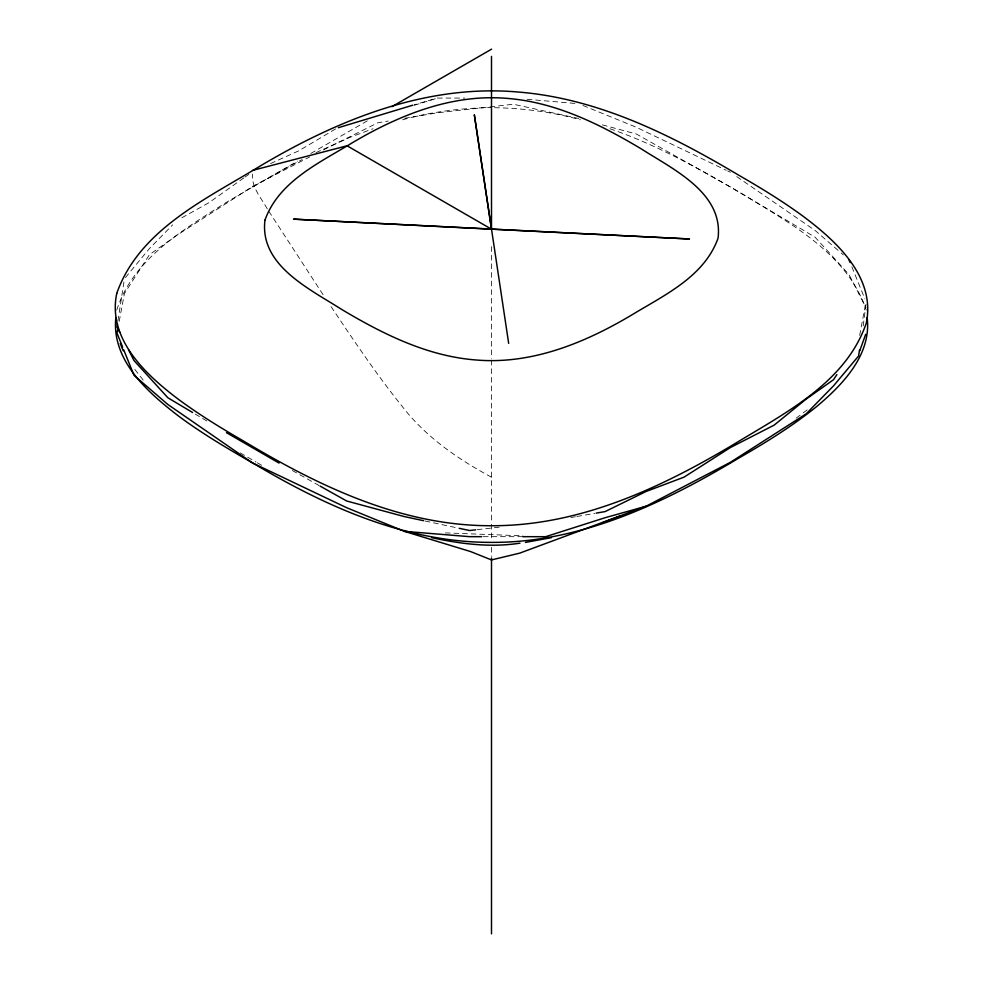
<?xml version="1.0" encoding="UTF-8"?>
<svg xmlns="http://www.w3.org/2000/svg" width="983" height="983" viewBox="0 0 983 983"><rect width="100%" height="100%" fill="white"/><g stroke="black" fill="none" stroke-linecap="round" stroke-linejoin="round"><path stroke-width="0.74" stroke-dasharray="4.92 3.69" d="M117.923 320.937L124.423 278.767M863.221 325.877L865.998 304.275M119.201 321.38L124.423 293.524L149.477 254.634L176.842 235.306L252.594 186.438L309.694 156.948M859.683 335.375L865.458 304.595M116.744 310.1C132.914 259.279 182.285 230.403 224.788 203.321C250.321 188.281 275.867 173.217 302.174 159.553M125.382 277.599L149.477 248.502L172.639 224.849M803.246 412.86L808.997 408.473M796.156 418.131L800.948 414.605M243.845 177.898L208.838 202.768L180.847 218.324M245.099 177.014L248.846 174.347M335.584 128.92L298.955 150.743L267.597 164.911M252.594 187.065L297.542 161.114M310.837 153.446L367.986 120.467M323.296 149.932L377.853 122.789L388.273 121.044M316.01 152.611L350.181 137.301L373.073 128.736M414.162 105.316L435.936 98.521L414.261 104.776M402.514 119.815C431.463 111.767 461.482 107.983 491.5 107.602M570.914 517.525L575.374 516.751M576.861 516.493L594.727 513.384M404.64 118.304L437.386 112.824L513.409 104.235L578.704 118.501M477.185 529.665L499.991 527.097M437.386 98.067L464.762 98.079M483.267 536.669L522.809 536.681M445.324 532.897L522.821 535.833M494.535 107.725C523.546 108.142 552.52 112.087 580.486 119.815M527.085 99.283L575.669 103.485M425.074 521.015L457.722 527.994M602.358 124.866L636.37 134.007L730.443 187.04L815.128 237.21L849.029 274.576L865.998 307.802M609.927 128.736C657.357 144.956 701.076 169.789 744.168 195.027C791.487 224.284 847.579 254.106 866.256 310.1M582.919 105.464L636.37 127.286L726.29 170.305M727.678 170.956L730.443 172.283M292.307 470.501L320.126 486.106M257.337 462.821L262.621 465.856M491.5 477.222C457.746 458.975 425.492 436.784 401.924 406.028C375.764 373.565 352.676 338.791 329.44 304.226M240.257 452.905L256.022 462.059M195.224 414.064L206.958 421.043M736.759 176.633L815.128 230.489L839.986 251.992M841.116 252.975L843.377 254.929M143.186 380.077L132.644 366.647M323.1 294.728L268.003 210.03M267.278 208.887C261.294 197.976 251.316 187.434 252.594 174.077M851.856 266.786L864.868 298.869M491.5 246.622L491.5 358.598M491.5 360.134L491.5 522.735M491.5 524.271L491.5 541.154M491.5 547.285L491.5 556.489"/><path stroke-width="1.47" d="M115.859 317.546C111.239 360.896 148.691 393.237 179.889 417.062C204.255 435.002 230.427 450.239 256.649 465.278C328.003 507.56 407.122 542.616 491.561 542.383C581.137 542.825 663.746 503.063 738.933 458.017C765.843 442.497 792.409 426.155 816.603 406.581C842.8 384.66 871.774 354.556 867.141 317.546M117.468 323.948L117.002 326.97L119.717 332.328M859.511 349.973L858.577 356.006L833.523 385.864L806.158 413.831L730.406 462.305L646.101 506.233L519.7 553.146L491.5 559.929L470.501 551.537L404.296 531.336L346.63 507.695L252.557 462.956L167.872 404.492L133.971 375.273L123.784 349.973M117.542 330.177L117.002 333.102L122.654 347.159M865.679 334.318L859.769 350.771M836.865 374.597L833.523 379.721L806.158 399.073L774.162 425.111L730.406 447.548L684.045 477.136L646.101 491.475L605.147 511.578L596.214 513.126M391.922 106.668L491.598 49.15M602.677 522.649L621.145 515.608M338.312 127.704L412.823 105.193M646.101 506.233L605.147 517.709L545.614 536.693L522.809 536.681M252.594 170.391L347.073 145.791L491.5 229.186L689.476 238.98L293.524 219.148L491.5 229.186L474.322 114.765L508.678 343.374M551.463 537.652L525.438 542.419M519.982 543.157C490.505 547.801 460.56 543.894 431.623 537.652M475.674 529.837L469.591 530.525L459.196 528.313M481.756 536.669L469.591 536.669L404.296 531.336M423.587 520.695L404.296 516.579L346.63 500.986L320.126 486.106M279.049 463.067L226.495 432.68M192.619 412.516L167.872 397.771L133.971 360.503L128.54 349.776M120.245 343.509L123.231 350.771M849.029 259.819L850.16 262.608M491.5 56.412L491.5 229.752M491.5 558.025L491.5 933.85M116.744 293.425C107.122 339.467 146.614 375.555 179.889 400.4C200.372 415.416 222.072 428.674 244.079 441.342C319.266 486.413 401.961 526.126 491.561 525.721C579.282 526.065 660.687 488.047 734.473 443.923C785.061 413.032 845.749 382.756 866.256 323.223C875.878 277.181 836.386 241.105 803.111 216.26C782.628 201.232 760.928 187.974 738.921 175.306C670.848 134.745 597.578 98.14 517.304 91.96C425.983 84.096 338.226 119.766 261.109 165.476C206.799 198.75 139.23 229.371 116.744 293.425M264.955 220.167C259.365 265.459 309.78 288.965 341.924 309.596C383.087 334.122 427.396 356.239 475.932 359.975C531.127 364.73 584.172 343.178 630.779 315.543C663.771 295.404 704.233 276.96 718.045 238.193C723.635 192.901 673.22 169.395 641.076 148.765C599.925 124.239 555.628 102.121 507.105 98.386C451.897 93.631 398.84 115.195 352.221 142.83C319.229 162.957 278.767 181.413 264.955 220.167"/></g></svg>
